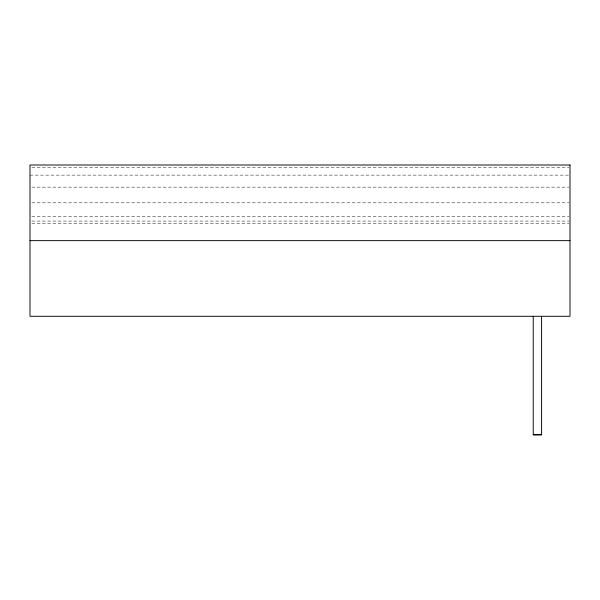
<?xml version="1.0" encoding="UTF-8"?>
<svg xmlns="http://www.w3.org/2000/svg" width="600" height="600" viewBox="0 0 600 600"><rect width="100%" height="100%" fill="white"/><g stroke="black" fill="none" stroke-linecap="round" stroke-linejoin="round"><path stroke-width="0.45" stroke-dasharray="3 2.25" d="M31.875 167.58L569.062 167.58M30 175.132L569.062 175.132M31.875 187.155L569.062 187.155M31.875 202.822L569.062 202.822M31.875 216.532L569.062 216.532M31.875 221.07L569.062 221.07M31.875 223.395L569.062 223.395"/><path stroke-width="0.9" d="M30 240.645L570 240.645M533.243 434.535L541.59 434.535M541.59 316.29L541.59 435L533.243 435L533.243 316.29M570 165L30 165L30 316.29L570 316.29L570 165"/></g></svg>
